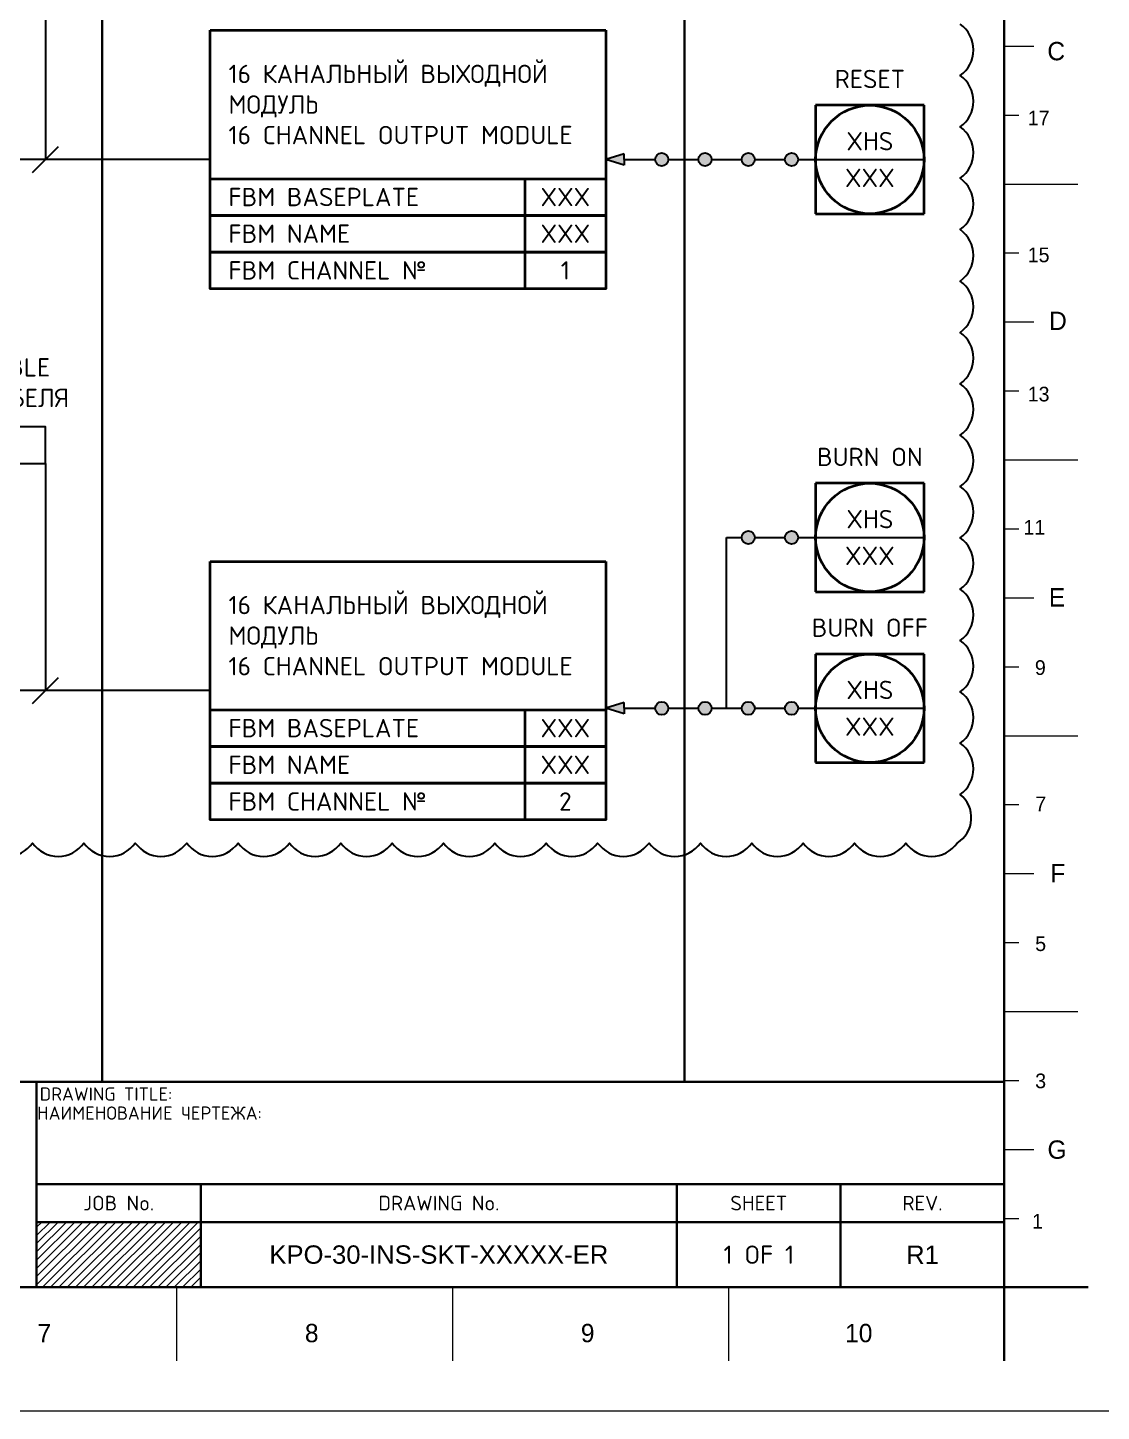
# Model space of a CAD drawing. Header units: millimetres. Extents: x 1237 to 2077, y 1463 to 1760.
# Drawn here: x 1509.2 to 1655.5, y 1462.9 to 1651.5 of the extents above; entities that cross this region are included whole.
import ezdxf

# ---------------------------------------------------------------- set-up
doc = ezdxf.new("R2010")
doc.units = ezdxf.units.MM
for name, color, linetype, lineweight in [('Hatch', 7, 'Continuous', 0), ('Level 1', 7, 'Continuous', 0), ('Text', 7, 'Continuous', 9)]:
    doc.layers.add(name, color=color, linetype=linetype, lineweight=lineweight)
doc.styles.add('01_ГОСТ_ISO', font='isocpeur.ttf', dxfattribs={"height": 2.5})
doc.styles.add('Styledgn001', font='dgn001.shx')

msp = doc.modelspace()

# ---------------------------------------------------------------- hatches: boundary and pattern name
h = msp.add_hatch(color=256)
h.dxf.hatch_style = 1
h.paths.add_polyline_path([(1590.51, 1633.54), (1590.51, 1634.32), (1587.99, 1633.54), (1590.51, 1632.76)])
h = msp.add_hatch()
h.set_pattern_fill('ANGLE', color=256)
h.set_pattern_definition([(0, (2.627, 0), (0, 6.985), [5.08, -1.905]), (90, (2.627, 0), (-6.985, 4e-16), [5.08, -1.905])])
h.paths.add_polyline_path([(1590.51, 1633.54, 1), (1592.3, 1633.54, 1)])
h = msp.add_hatch(color=256)
h.dxf.hatch_style = 1
h.paths.add_polyline_path([(1596.52, 1633.54, 1), (1594.73, 1633.54, 1)])
h.paths.add_polyline_path([(1602.41, 1633.54, 1), (1600.62, 1633.54, 1)])
h.paths.add_polyline_path([(1608.31, 1633.54, 1), (1606.52, 1633.54, 1)])
h.paths.add_polyline_path([(1614.2, 1633.54, 1), (1612.41, 1633.54, 1)])
h = msp.add_hatch()
h.set_pattern_fill('ANGLE', color=256)
h.set_pattern_definition([(0, (6.7904, 0), (0, 6.985), [5.08, -1.905]), (90, (6.7904, 0), (-6.985, 4e-16), [5.08, -1.905])])
h.paths.add_polyline_path([(1598.19, 1633.54, 1), (1596.4, 1633.54, 1)])
h = msp.add_hatch()
h.set_pattern_fill('ANGLE', color=256)
h.set_pattern_definition([(0, (12.686, 0), (0, 6.985), [5.08, -1.905]), (90, (12.686, 0), (-6.985, 4e-16), [5.08, -1.905])])
h.paths.add_polyline_path([(1604.09, 1633.54, 1), (1602.3, 1633.54, 1)])
h = msp.add_hatch()
h.set_pattern_fill('ANGLE', color=256)
h.set_pattern_definition([(0, (18.581, 0), (0, 6.985), [5.08, -1.905]), (90, (18.581, 0), (-6.985, 4e-16), [5.08, -1.905])])
h.paths.add_polyline_path([(1609.99, 1633.54, 1), (1608.19, 1633.54, 1)])
h = msp.add_hatch(color=256)
h.dxf.hatch_style = 1
h.paths.add_polyline_path([(1606.52, 1582.02, 1), (1608.31, 1582.02, 1)])
h.paths.add_polyline_path([(1612.41, 1582.02, 1), (1614.2, 1582.02, 1)])
h = msp.add_hatch(color=256)
h.dxf.hatch_style = 1
h.paths.add_polyline_path([(1590.51, 1558.73), (1590.51, 1559.51), (1587.99, 1558.73), (1590.51, 1557.96)])
h = msp.add_hatch(color=256)
h.dxf.hatch_style = 1
h.paths.add_polyline_path([(1596.52, 1558.73, 1), (1594.73, 1558.73, 1)])
h.paths.add_polyline_path([(1602.41, 1558.73, 1), (1600.62, 1558.73, 1)])
h.paths.add_polyline_path([(1608.31, 1558.73, 1), (1606.52, 1558.73, 1)])
h.paths.add_polyline_path([(1614.2, 1558.73, 1), (1612.41, 1558.73, 1)])
at = {"layer": 'Hatch', "lineweight": 0, "transparency": 33554687}
h = msp.add_hatch(dxfattribs=at)
h.set_pattern_fill('ANSI31', color=256, scale=0.25)
h.paths.add_polyline_path([(1532.8, 1479.8), (1532.8, 1488.7), (1510.45, 1488.7), (1510.45, 1479.8)])

# ---------------------------------------------------------------- linework, layer by layer
for p, q in [((1511.66, 1664.51), (1511.66, 1633.54)), ((1534.09, 1633.54), (1506.62, 1633.54)), ((1509.89, 1631.77), (1513.42, 1635.31)), ((1590.51, 1634.32), (1587.99, 1633.54)), ((1590.51, 1632.76), (1587.99, 1633.54)), ((1590.51, 1633.54), (1590.51, 1634.32)), ((1590.51, 1633.54), (1594.62, 1633.54)), ((1590.51, 1633.54), (1594.62, 1633.54)), ((1590.51, 1633.54), (1590.51, 1632.76)), ((1596.52, 1633.54), (1600.62, 1633.54)), ((1602.41, 1633.54), (1606.52, 1633.54)), ((1608.31, 1633.54), (1612.41, 1633.54)), ((1614.2, 1633.54), (1616.59, 1633.54)), ((1616.59, 1633.54), (1631.37, 1633.54)), ((1511.66, 1592.11), (1511.66, 1561.14)), ((1604.46, 1582.02), (1606.52, 1582.02)), ((1604.46, 1558.73), (1604.46, 1582.02)), ((1608.31, 1582.02), (1612.41, 1582.02)), ((1614.2, 1582.02), (1616.59, 1582.02)), ((1616.59, 1582.02), (1631.37, 1582.02)), ((1509.89, 1559.38), (1513.42, 1562.91)), ((1534.09, 1561.14), (1506.62, 1561.14)), ((1590.51, 1559.51), (1587.99, 1558.73)), ((1590.51, 1557.96), (1587.99, 1558.73)), ((1590.51, 1558.73), (1590.51, 1559.51)), ((1590.51, 1558.73), (1594.62, 1558.73)), ((1590.51, 1558.73), (1594.62, 1558.73)), ((1590.51, 1558.73), (1590.51, 1557.96)), ((1596.52, 1558.73), (1600.62, 1558.73)), ((1602.41, 1558.73), (1606.52, 1558.73)), ((1608.31, 1558.73), (1612.41, 1558.73)), ((1614.2, 1558.73), (1616.59, 1558.73)), ((1616.59, 1558.73), (1631.37, 1558.73))]:
    msp.add_line(p, q)
at = {"lineweight": 35}
for p, q in [((1534.09, 1630.92), (1534.09, 1651.16)), ((1534.09, 1651.16), (1587.99, 1651.16)), ((1587.99, 1651.16), (1587.99, 1630.93)), ((1631.37, 1640.94), (1616.59, 1640.94)), ((1616.59, 1640.94), (1616.59, 1626.15)), ((1631.37, 1633.54), (1631.37, 1640.94)), ((1631.37, 1626.15), (1631.37, 1633.54)), ((1616.59, 1626.15), (1631.37, 1626.15)), ((1631.37, 1589.41), (1616.59, 1589.41)), ((1616.59, 1589.41), (1616.59, 1574.62)), ((1631.37, 1582.02), (1631.37, 1589.41)), ((1631.37, 1574.62), (1631.37, 1582.02)), ((1534.09, 1558.52), (1534.09, 1578.76)), ((1534.09, 1578.76), (1587.99, 1578.76)), ((1587.99, 1578.76), (1587.99, 1558.53)), ((1616.59, 1574.62), (1631.37, 1574.62)), ((1631.37, 1566.13), (1616.59, 1566.13)), ((1616.59, 1566.13), (1616.59, 1551.34)), ((1631.37, 1558.73), (1631.37, 1566.13)), ((1631.37, 1551.34), (1631.37, 1558.73)), ((1616.59, 1551.34), (1631.37, 1551.34))]:
    msp.add_line(p, q, dxfattribs=at)
at = {"color": 1}
msp.add_lwpolyline([(1502.89, 1540.37, 0.520567), (1509.89, 1540.37, 0.520567), (1516.89, 1540.37, 0.520567), (1523.89, 1540.37, 0.520567), (1530.89, 1540.37, 0.520567), (1537.89, 1540.37, 0.520567), (1544.89, 1540.37, 0.520567), (1551.89, 1540.37, 0.520567), (1558.89, 1540.37, 0.520567), (1565.89, 1540.37, 0.520567), (1572.89, 1540.37, 0.520567), (1579.89, 1540.37, 0.520567), (1586.89, 1540.37, 0.520567), (1593.89, 1540.37, 0.520567), (1600.89, 1540.37, 0.520567), (1607.89, 1540.37, 0.520567), (1614.89, 1540.37, 0.520567), (1621.89, 1540.37, 0.520567), (1628.89, 1540.37, 0.520567), (1635.89, 1540.37, 0.520567), (1636.28, 1546.98, 0.520567), (1636.28, 1553.98, 0.520567), (1636.28, 1560.98, 0.520567), (1636.28, 1567.98, 0.520567), (1636.28, 1574.98, 0.520567), (1636.28, 1581.98, 0.520567), (1636.28, 1588.98, 0.520567), (1636.28, 1595.98, 0.520567), (1636.28, 1602.98, 0.520567), (1636.28, 1609.98, 0.520567), (1636.28, 1616.98, 0.520567), (1636.28, 1623.98, 0.520567), (1636.28, 1630.98, 0.520567), (1636.28, 1637.98, 0.520567), (1636.28, 1644.98, 0.520567), (1636.28, 1651.98, 0.520567)], format="xyb", dxfattribs=at)
at = {"lineweight": 35}
for points in [[(1576.99, 1625.93), (1534.09, 1625.93), (1534.09, 1630.93), (1576.99, 1630.93)], [(1576.99, 1620.93), (1534.09, 1620.93), (1534.09, 1625.93), (1576.99, 1625.93)], [(1576.99, 1615.93), (1534.09, 1615.93), (1534.09, 1620.93), (1576.99, 1620.93)], [(1576.99, 1553.53), (1534.09, 1553.53), (1534.09, 1558.53), (1576.99, 1558.53)], [(1576.99, 1548.53), (1534.09, 1548.53), (1534.09, 1553.53), (1576.99, 1553.53)], [(1576.99, 1543.53), (1534.09, 1543.53), (1534.09, 1548.53), (1576.99, 1548.53)]]:
    msp.add_lwpolyline(points, dxfattribs=at)
for points in [[(1587.99, 1630.93), (1587.99, 1625.93), (1576.99, 1625.93), (1576.99, 1630.93)], [(1587.99, 1625.93), (1587.99, 1620.93), (1576.99, 1620.93), (1576.99, 1625.93)], [(1587.99, 1620.93), (1587.99, 1615.93), (1576.99, 1615.93), (1576.99, 1620.93)], [(1587.99, 1558.53), (1587.99, 1553.53), (1576.99, 1553.53), (1576.99, 1558.53)], [(1587.99, 1553.53), (1587.99, 1548.53), (1576.99, 1548.53), (1576.99, 1553.53)], [(1587.99, 1548.53), (1587.99, 1543.53), (1576.99, 1543.53), (1576.99, 1548.53)]]:
    msp.add_lwpolyline(points, close=True, dxfattribs=at)
msp.add_lwpolyline([(1495.86, 1592.11), (1511.66, 1592.11), (1511.66, 1597.11), (1473.69, 1597.11), (1473.69, 1592.11)], close=True)
for centre in [(1623.98, 1633.54), (1623.98, 1582.02), (1623.98, 1558.73)]:
    msp.add_circle(centre, 7.39, dxfattribs=at)
for centre in [(1595.62, 1633.54), (1601.52, 1633.54), (1607.41, 1633.54), (1613.31, 1633.54), (1607.41, 1582.02), (1613.31, 1582.02), (1595.62, 1558.73), (1601.52, 1558.73), (1607.41, 1558.73), (1613.31, 1558.73)]:
    msp.add_circle(centre, 0.895)
at = {"layer": 'Level 1', "color": 7, "linetype": 'Continuous', "lineweight": 30}
for p, q in [((1642.3, 1753), (1642.3, 1469.8)), ((1598.71, 1743), (1598.71, 1507.8)), ((1519.38, 1731.85), (1519.38, 1507.8)), ((1266.3, 1507.8), (1642.3, 1507.8)), ((1510.45, 1479.8), (1510.45, 1507.8)), ((1510.45, 1493.87), (1642.3, 1493.87)), ((1532.8, 1479.8), (1532.8, 1493.87)), ((1597.7, 1479.8), (1597.7, 1493.87)), ((1620, 1479.8), (1620, 1493.87)), ((1510.49, 1488.7), (1642.3, 1488.7)), ((1266.3, 1479.8), (1653.74, 1479.8))]:
    msp.add_line(p, q, dxfattribs=at)
at = {"layer": 'Level 1', "color": 7, "linetype": 'Continuous', "lineweight": 0}
for p, q in [((1642.3, 1649), (1646.3, 1649)), ((1642.3, 1639.6), (1644.3, 1639.6)), ((1642.3, 1630.2), (1652.3, 1630.2)), ((1642.3, 1620.8), (1644.3, 1620.8)), ((1642.3, 1611.4), (1646.3, 1611.4)), ((1642.3, 1602), (1644.3, 1602)), ((1642.3, 1592.6), (1652.3, 1592.6)), ((1642.3, 1583.2), (1644.3, 1583.2)), ((1642.3, 1573.8), (1646.3, 1573.8)), ((1642.3, 1564.4), (1644.3, 1564.4)), ((1642.3, 1555), (1652.3, 1555)), ((1642.3, 1545.6), (1644.3, 1545.6)), ((1642.3, 1536.2), (1646.3, 1536.2)), ((1642.3, 1526.8), (1644.3, 1526.8)), ((1642.3, 1517.4), (1652.3, 1517.4)), ((1642.3, 1508), (1644.3, 1508)), ((1642.3, 1498.6), (1646.3, 1498.6)), ((1642.3, 1489.2), (1644.3, 1489.2)), ((1529.5, 1479.8), (1529.5, 1469.8)), ((1567.1, 1479.8), (1567.1, 1469.8)), ((1604.7, 1479.8), (1604.7, 1469.8)), ((1642.3, 1479.8), (1642.3, 1469.8))]:
    msp.add_line(p, q, dxfattribs=at)
at = {"layer": 'Level 1', "color": 126, "linetype": 'Continuous', "lineweight": 0, "true_color": 0x006969, "flags": 128}
msp.add_lwpolyline([(1237.3, 1759.9), (1657.3, 1759.9), (1657.3, 1462.9), (1237.3, 1462.9), (1237.3, 1759.9)], dxfattribs=at)

# ---------------------------------------------------------------- texts
at = {"layer": 'Level 1', "color": 7, "linetype": 'Continuous', "lineweight": 30, "line_spacing_factor": 0.8, "style": 'Styledgn001'}
for s, insert, char_height, attachment_point in [('{\\Fdgn000|c0;C}', (1649.37, 1648.3), 2.5, 5), ('{\\Fdgn000|c0;17}', (1646.98, 1639.2), 1.9999, 5), ('{\\Fdgn000|c0;15}', (1646.97, 1620.53), 1.9999, 5), ('{\\Fdgn000|c0;D}', (1649.61, 1611.55), 2.5, 5), ('{\\Fdgn000|c0;13}', (1646.97, 1601.55), 1.9999, 5), ('{\\Fdgn000|c0;11}', (1646.39, 1583.4), 1.9999, 5), ('{\\Fdgn000|c0;E}', (1649.48, 1573.86), 2.5, 5), ('{\\Fdgn000|c0;9}', (1647.21, 1564.27), 1.9999, 5), ('{\\Fdgn000|c0;7}', (1647.26, 1545.7), 1.9999, 5), ('{\\Fdgn000|c0;F}', (1649.6, 1536.25), 2.5, 5), ('{\\Fdgn000|c0;5}', (1647.25, 1526.63), 1.9999, 5), ('{\\Fdgn000|c0;3}', (1647.25, 1507.93), 1.9999, 5), ('{\\Fdgn000|c0;G}', (1649.48, 1498.56), 2.5, 5), ('{\\Fdgn000|c0;1}', (1646.82, 1488.81), 1.9999, 5), ('{\\Fdgn000|c0;7}', (1510.57, 1473.55), 2.5, 4), ('{\\Fdgn000|c0;8}', (1547, 1473.55), 2.5, 4), ('{\\Fdgn000|c0;9}', (1584.6, 1473.55), 2.5, 4), ('{\\Fdgn000|c0;10}', (1620.61, 1473.55), 2.5, 4)]:
    msp.add_mtext(s, dxfattribs=dict(at, insert=insert, char_height=char_height, attachment_point=attachment_point))
at = {"layer": 'Text', "attachment_point": 5, "rotation": 0.0045, "style": '01_ГОСТ_ISO'}
for s, insert, char_height, width in [('\\pxl1,ql;{\\C0;16 КАНАЛЬНЫЙ ВЫХОДНОЙ МОДУЛЬ\\P16 CHANNEL OUTPUT MODULE}', (1561.04, 1641.04), 2.5, 53.9058), ('{\\C0;RESET}', (1623.98, 1644.52), 2.5, 11), ('{\\C1;XHS}', (1623.98, 1636.04), 2.5, 11), ('{\\C1;XXX}', (1623.98, 1631.04), 2.5, 11), ('\\pxl1,ql;{\\C0;FBM BASEPLATE}', (1555.54, 1628.43), 2.5, 42.9074), ('\\pxl1,ql;{\\C0;FBM NAME}', (1555.54, 1623.43), 2.5, 42.9074), ('\\pxl1,ql;{\\C0;FBM CHANNEL №}', (1555.54, 1618.43), 2.5, 42.9074), ('{\\C0;PART OF SYSTEM CABLE\\PЧАСТЬ СИСТЕМНОГО КАБЕЛЯ}', (1492.67, 1603.12), 2.5, 53.7811), ('{\\C0;BURN ON}', (1623.98, 1593), 2.5, 14.4049), ('{\\C1;XHS}', (1623.98, 1584.52), 2.5, 11), ('{\\C1;XXX}', (1623.98, 1579.52), 2.5, 11), ('\\pxl1,ql;{\\C0;16 КАНАЛЬНЫЙ ВЫХОДНОЙ МОДУЛЬ\\P16 CHANNEL OUTPUT MODULE}', (1561.04, 1568.64), 2.5, 53.9058), ('{\\C0;BURN OFF}', (1623.98, 1569.72), 2.5, 18.3772), ('{\\C1;XHS}', (1623.98, 1561.24), 2.5, 11), ('\\pxl1,ql;{\\C0;FBM BASEPLATE}', (1555.54, 1556.03), 2.5, 42.9074), ('{\\C1;XXX}', (1623.98, 1556.23), 2.5, 11), ('\\pxl1,ql;{\\C0;FBM NAME}', (1555.54, 1551.03), 2.5, 42.9074), ('\\pxl1,ql;{\\C0;FBM CHANNEL №}', (1555.54, 1546.03), 2.5, 42.9074), ('{\\C0;DRAWING TITLE:}', (1519.9, 1506.15), 1.8, 23.0607), ('{\\C0;НАИМЕНОВАНИЕ ЧЕРТЕЖА:}', (1525.82, 1503.55), 1.8, 36.09), ('{\\C0;JOB No.}', (1521.62, 1491.28), 2, 22.3496), ('{\\C0;DRAWING No.}', (1565.25, 1491.28), 2, 64.9004), ('{\\C0;SHEET}', (1608.85, 1491.28), 2, 22.3004), ('{\\C0;REV.}', (1631.15, 1491.28), 2, 22.3004), ('{\\C0;1 OF }1', (1608.85, 1484.25), 2.5, 22.2993), ('{\\fArial|b0|i0|c0|p34;\\C0;R1}', (1631.15, 1484.25), 2.5, 22.2993)]:
    msp.add_mtext(s, dxfattribs=dict(at, insert=insert, char_height=char_height, width=width))
at = {"layer": 'Text', "color": 1, "char_height": 2.5, "attachment_point": 5, "rotation": 0.0045, "style": '01_ГОСТ_ISO'}
for s, insert, width in [('XXX', (1582.49, 1628.43), 11), ('XXX', (1582.49, 1623.43), 11), ('{\\C0;1}', (1582.49, 1618.43), 11), ('XXX', (1582.49, 1556.03), 11), ('XXX', (1582.49, 1551.03), 11), ('{\\C0;2}', (1582.49, 1546.03), 11), ('{\\fArial|b0|i0|c0|p34;\\C256;KPO-30-INS-SKT-XXXXX-ER}', (1565.25, 1484.25), 64.9007)]:
    msp.add_mtext(s, dxfattribs=dict(at, insert=insert, width=width))

doc.saveas('drawing.dxf')
